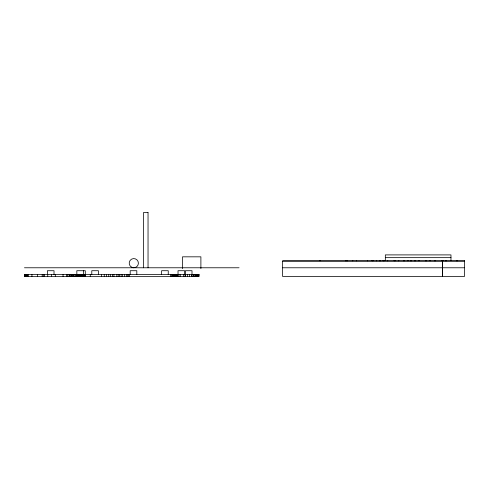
<?xml version="1.0" encoding="UTF-8"?>
<svg xmlns="http://www.w3.org/2000/svg" width="489" height="489" viewBox="0 0 489 489"><rect width="100%" height="100%" fill="white"/><g stroke="black" fill="none" stroke-linecap="round" stroke-linejoin="round"><path stroke-width="0.73" d="M282.575 261.334L282.575 276.419L464.532 276.419L464.532 260.417M442.374 276.419L442.374 261.334M148.033 212.581L143.448 212.581L143.442 267.776M385.332 257.654L450.968 257.654M282.599 260.417L464.238 260.417M282.599 261.334L442.313 261.334M442.545 261.334L464.238 261.334M24.456 267.776L239.072 267.776M282.599 267.776L442.313 267.776M442.545 267.776L464.238 267.776M457.637 260.417L457.637 260.875M456.714 260.417L456.714 260.875M450.968 260.417L450.968 254.897L385.332 254.897L385.332 260.417M446.598 260.417L446.598 260.875M445.675 260.417L445.675 260.875M442.918 260.417L442.918 260.875M442.429 261.334L442.429 276.419M441.995 260.417L441.995 260.875M435.558 260.417L435.558 260.875M434.635 260.417L434.635 260.875M430.039 260.417L430.039 260.875M426.359 260.417L426.359 260.875M425.436 260.417L425.436 260.875M419 260.417L419 260.875M415.32 260.417L415.32 260.875M414.397 260.417L414.397 260.875M411.64 260.417L411.64 260.875M410.717 260.417L410.717 260.875M407.96 260.417L407.96 260.875M404.281 260.417L404.281 260.875M403.358 260.417L403.358 260.875M398.755 260.417L398.755 260.875M395.075 260.417L395.075 260.875M394.158 260.417L394.158 260.875M387.716 260.417L387.716 260.875M384.036 260.417L384.036 260.875M383.119 260.417L383.119 260.875M380.356 260.417L380.356 260.875M379.44 260.417L379.44 260.875M376.677 260.417L376.677 260.875M372.997 260.417L372.997 260.875M372.08 260.417L372.08 260.875M367.477 260.417L367.477 260.875M356.438 260.417L356.438 260.875M352.758 260.417L352.758 260.875M347.612 260.417L347.612 260.875M346.689 260.417L346.689 260.875M345.399 260.417L345.399 260.875M320.008 260.417L320.008 260.875M200.893 268.602L200.893 256.829L182.495 256.829L182.495 268.602M198.742 274.58L198.742 276.419M198.638 274.58L198.638 276.419M198.106 274.58L198.106 276.419M197.807 274.58L197.807 276.419M197.226 274.58L197.226 276.419M196.627 274.58L196.627 276.419M196.138 274.58L196.138 276.419M195.166 274.58L195.166 276.419M194.897 274.58L194.897 276.419M193.54 274.58L193.54 276.419M193.467 274.58L193.467 276.419M192.128 274.58L192.128 276.419M192.006 274.58L192.006 270.717L185.386 270.717L185.386 274.58M191.609 274.58L191.609 276.419M189.634 274.58L189.634 276.419M187.611 274.58L187.611 276.419M185.606 274.58L185.606 276.419M185.056 274.58L185.056 276.419M184.646 274.58L184.646 270.717L178.027 270.717L178.027 274.58M183.668 274.58L183.668 276.419M180.245 274.58L180.245 276.419M178.888 274.58L178.888 276.419M177.837 274.58L177.837 276.419M177.159 274.58L177.159 276.419M176.896 274.58L176.871 276.419M176.81 274.58L176.767 276.419M176.706 274.58L176.633 276.419M176.541 274.58L176.541 276.419M176.437 274.58L176.437 276.419M176.309 274.58L176.309 276.419M176.162 274.58L176.162 276.419M175.997 274.58L175.997 276.419M175.802 274.58L175.802 276.419M175.588 274.58L175.588 276.419M175.343 274.58L175.343 276.419M175.068 274.58L175.068 276.419M174.769 274.58L174.769 276.419M174.439 274.58L174.439 276.419M174.072 274.58L174.072 276.419M173.668 274.58L173.668 276.419M173.234 274.58L173.234 276.419M172.764 274.58L172.764 276.419M172.25 274.58L172.25 276.419M171.7 274.58L171.7 276.419M170.472 274.58L170.472 276.419M168.247 274.58L168.247 270.717L161.621 270.717L161.621 274.58M148.039 212.581L148.039 267.776M136.81 274.58L136.81 270.717L130.19 270.717L130.19 274.58M129.542 274.58L129.542 276.419M128.387 274.58L128.387 276.419M127.305 274.58L127.305 276.419M126.278 274.58L126.278 276.419M124.383 274.58L124.383 276.419M122.672 274.58L122.672 276.419M121.101 274.58L121.101 276.419M119.634 274.58L119.634 276.419M118.222 274.58L118.222 276.419M116.834 274.58L116.834 276.419M113.943 274.58L113.943 276.419M112.372 274.58L112.372 276.419M110.655 274.58L110.655 276.419M108.754 274.58L108.754 276.419M106.626 274.58L106.626 276.419M104.243 274.58L104.243 276.419M101.553 274.58L101.553 276.419M98.411 274.58L98.411 270.717L91.791 270.717L91.791 274.58M90.282 274.58L90.282 276.419M85.489 274.58L85.489 276.419M85.294 274.58L85.294 270.717L76.828 270.717L76.865 276.419M84.866 274.58L84.866 276.419M84.249 274.58L84.249 276.419M83.637 274.58L83.637 276.419M83.454 270.717L83.454 274.58M83.038 274.58L83.038 276.419M82.452 274.58L82.452 276.419M81.883 274.58L81.883 276.419M81.339 274.58L81.339 276.419M81.07 274.58L81.07 276.419M80.813 274.58L80.813 276.419M80.563 274.58L80.563 276.419M80.318 274.58L80.318 276.419M80.08 274.58L80.08 276.419M79.848 274.58L79.848 276.419M79.628 274.58L79.628 276.419M79.414 274.58L79.414 276.419M79.212 274.58L79.212 276.419M79.016 274.58L79.016 276.419M78.833 274.58L78.833 276.419M78.656 274.58L78.656 276.419M78.491 274.58L78.491 276.419M78.338 274.58L78.338 276.419M78.197 274.58L78.197 276.419M78.069 274.58L78.069 276.419M77.953 274.58L77.953 276.419M77.843 274.58L77.843 276.419M77.409 274.58L77.409 276.419M76.174 274.58L76.174 276.419M75.318 274.58L75.294 276.419M74.175 274.58L74.175 276.419M73.521 274.58L73.521 276.419M72.788 274.58L72.788 276.419M71.981 274.58L71.981 276.419M71.638 274.58L71.638 276.419M71.088 274.58L71.088 276.419M70.11 274.58L70.11 276.419M69.634 274.58L69.634 276.419M69.035 274.58L69.035 276.419M67.47 274.58L67.47 276.419M66.376 274.58L66.376 276.419M63.044 274.58L63.044 276.419M55.318 274.58L55.318 276.419M54.016 274.58L54.016 270.717L47.39 270.717L47.39 274.58M51.394 274.58L51.394 276.419M47.739 274.58L47.739 276.419M44.597 274.58L44.597 276.419M43.289 274.58L43.289 276.419M42.201 274.58L42.201 276.419M37.433 274.58L37.433 276.419M31.938 274.58L31.938 276.419M28.124 274.58L28.124 276.419M27.861 274.58L27.861 276.419M27.61 274.58L27.61 276.419M27.366 274.58L27.366 276.419M27.127 274.58L27.127 276.419M26.901 274.58L26.901 276.419M26.681 274.58L26.681 276.419M26.467 274.58L26.467 276.419M26.265 274.58L26.265 276.419M26.07 274.58L26.07 276.419M25.886 274.58L25.886 276.419M25.715 274.58L25.715 276.419M25.55 274.58L25.55 276.419M25.397 274.58L25.397 276.419M25.251 274.58L25.251 276.419M25.122 274.58L25.122 276.419M25 274.58L25 276.419M24.89 274.58L24.89 276.419M24.792 274.58L24.78 276.419M24.688 274.58L24.627 276.419M24.548 274.58L24.517 276.419M199.072 274.58L24.456 274.58L24.481 276.419L199.072 276.419L199.072 274.58M131.498 267.159A4.603 4.603 0 0 0 138.399 263.174A4.603 4.603 0 0 0 131.498 259.194A4.603 4.603 0 0 0 131.498 267.159"/></g></svg>
